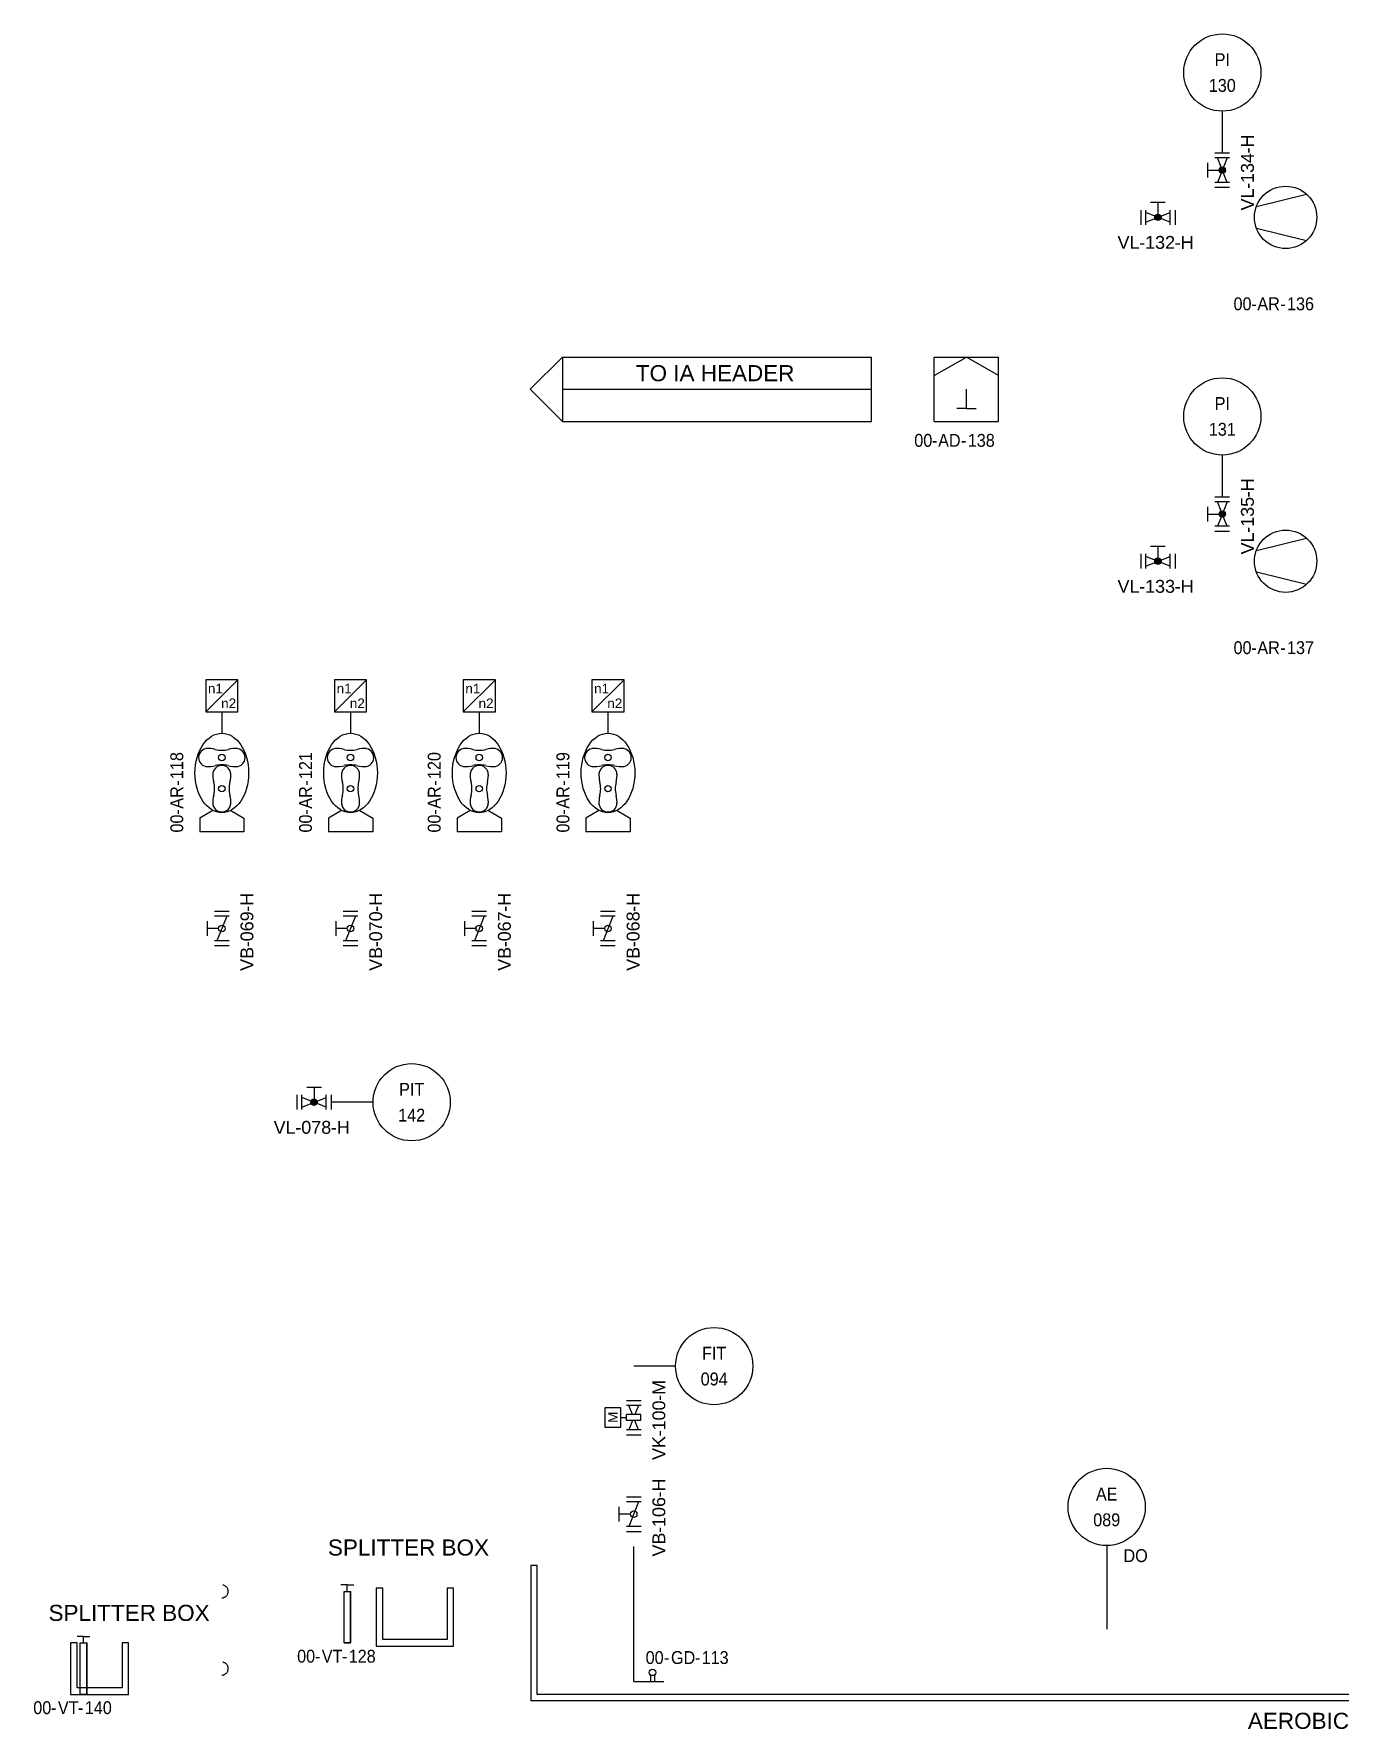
# Model space of a CAD drawing. Header units: millimetres. Extents: x 7 to 679, y 226 to 752.
# Drawn here: x 7.8 to 210.8, y 488.6 to 752 of the extents above; entities that cross this region are included whole.
import ezdxf
from ezdxf.enums import TextEntityAlignment as Align

# ---------------------------------------------------------------- set-up
doc = ezdxf.new("R2010")
doc.units = ezdxf.units.MM
doc.header["$LTSCALE"] = 0.25
doc.set_wipeout_variables(frame=1)
doc.linetypes.add('ACAD_ISO11W100', pattern=[33, 12, -3, 12, -3, 0, -3])
for name, color, linetype, lineweight, true_color in [('air', 80, 'ACAD_ISO11W100', 25, 0x3fff00), ('equipment', 5, 'Continuous', 25, 0x0000ff), ('instrumentation', 4, 'Continuous', 25, 0x00ffff), ('Text', 7, 'Continuous', 25, 0xffffff), ('unit', 1, 'Continuous', 25, 0xff0000), ('valve', 7, 'Continuous', 25, 0xffffff)]:
    doc.layers.add(name, color=color, linetype=linetype, lineweight=lineweight, true_color=true_color)
doc.layers.add('RefPIDInstrumentAirUnits$0$Text', color=7, linetype='Continuous')
doc.styles.add('Organica', font='arial.ttf')
doc.styles.add('RefPIDInstrumentAirUnits$0$Organica', font='arial.ttf')

# ---------------------------------------------------------------- blocks, each defined once
blk = doc.blocks.new('*U46')
at = {"char_height": 2, "width": 5.3402, "style": 'Organica'}
for s, insert, attachment_point in [('-', (-1.98, -3.9), 6), ('-H', (2.6, -3.9), 4)]:
    blk.add_mtext(s, dxfattribs=dict(at, insert=insert, attachment_point=attachment_point))
at = {"style": 'Organica'}
for tag, flags, p in [('EQUIP_TYPE', 1, (-8.63, 62.54)), ('NOTE', 1, (-8.63, 59.54)), ('NOTE_CHINESE', 1, (-8.63, 56.54)), ('AREA_CODE', 1, (-8.63, 53.54)), ('DI', 1, (-8.63, 50.54)), ('DO', 1, (-8.63, 47.54)), ('AI', 1, (-8.63, 44.54)), ('AO', 1, (-8.63, 41.54)), ('PB', 1, (-8.63, 38.54)), ('PO', 1, (-8.63, 35.54)), ('SP_ACTUATED', 1, (-8.63, 32.54)), ('SIZE', 1, (-8.63, 23.54)), ('MATERIAL', 1, (-8.63, 19.54)), ('PRESSURE', 1, (-8.63, 15.54)), ('PROCESSUNITAREA', 1, (-8.63, 11.72)), ('HOSTNAME', 1, (-8.63, 8.23)), ('TAG', 8, (0.33, -3.9))]:
    blk.add_attdef(tag, text='', height=2, dxfattribs=dict(at, flags=flags)).set_placement(p, align=Align.MIDDLE_CENTER)
blk.add_attdef('TAG_ID', text='', height=2, dxfattribs=at).set_placement((-2.86, -3.9), align=Align.MIDDLE_RIGHT)
blk.add_wipeout([(-2.67, 1.14), (2.67, 1.14), (2.67, -1.14), (-2.67, -1.14)])
for p, q in [((-2.67, 1.14), (-2.67, -1.14)), ((-1.9, -1.14), (-1.9, 1.14)), ((1.9, -0.76), (-1.9, 0.76)), ((1.14, 2.29), (-1.14, 2.29)), ((0, 0.5), (0, 2.29)), ((1.9, -1.14), (1.9, 1.14)), ((2.67, 1.14), (2.67, -1.14))]:
    blk.add_line(p, q)
blk.add_circle((0, 0), 0.5)
blk = doc.blocks.new('*U48')
at = {"char_height": 2, "width": 5.3402, "style": 'Organica'}
for s, insert, attachment_point in [('-', (-1.98, -3.9), 6), ('-H', (2.6, -3.9), 4)]:
    blk.add_mtext(s, dxfattribs=dict(at, insert=insert, attachment_point=attachment_point))
at = {"style": 'Organica'}
for tag, flags, p in [('EQUIP_TYPE', 1, (-8.63, 62.54)), ('NOTE', 1, (-8.63, 59.54)), ('NOTE_CHINESE', 1, (-8.63, 56.54)), ('AREA_CODE', 1, (-8.63, 53.54)), ('DI', 1, (-8.63, 50.54)), ('DO', 1, (-8.63, 47.54)), ('AI', 1, (-8.63, 44.54)), ('AO', 1, (-8.63, 41.54)), ('PB', 1, (-8.63, 38.54)), ('PO', 1, (-8.63, 35.54)), ('SP_ACTUATED', 1, (-8.63, 32.54)), ('SIZE', 1, (-8.63, 23.54)), ('MATERIAL', 1, (-8.63, 19.54)), ('PRESSURE', 1, (-8.63, 15.54)), ('PROCESSUNITAREA', 1, (-8.63, 11.72)), ('HOSTNAME', 1, (-8.63, 8.23)), ('TAG', 8, (0.33, -3.9))]:
    blk.add_attdef(tag, text='', height=2, dxfattribs=dict(at, flags=flags)).set_placement(p, align=Align.MIDDLE_CENTER)
blk.add_attdef('TAG_ID', text='', height=2, dxfattribs=at).set_placement((-2.86, -3.9), align=Align.MIDDLE_RIGHT)
blk.add_wipeout([(-2.67, 1.14), (2.67, 1.14), (2.67, -1.14), (-2.67, -1.14)])
blk.add_hatch(color=256).paths.add_polyline_path([(0.5, 0, 1), (-0.5, 0, 1)])
for p, q in [((-2.67, 1.14), (-2.67, -1.14)), ((-1.9, -1.14), (-1.9, 1.14)), ((-0.46, 0.19), (-1.9, 0.76)), ((1.14, 2.29), (-1.14, 2.29)), ((0, 2.29), (0, 0)), ((0.46, 0.19), (1.9, 0.76)), ((1.9, -1.14), (1.9, 1.14)), ((2.67, 1.14), (2.67, -1.14)), ((-1.9, -0.76), (-0.46, -0.19)), ((1.9, -0.76), (0.46, -0.19))]:
    blk.add_line(p, q)
blk.add_circle((0, 0), 0.5)
blk = doc.blocks.new('*U71')
blk.add_line((1.5, 4.5), (-1.5, 4.5))
at = {"style": 'Organica'}
blk.add_text('M', height=1.5, dxfattribs=at).set_placement((-0.82, 2.47))
at = {"char_height": 2, "width": 5.3402, "style": 'Organica'}
for s, insert, attachment_point in [('-', (-1.98, -3.9), 6), ('-M', (2.6, -3.9), 4)]:
    blk.add_mtext(s, dxfattribs=dict(at, insert=insert, attachment_point=attachment_point))
at = {"style": 'Organica'}
for tag, flags, p in [('EQUIP_TYPE', 1, (-8.63, 62.54)), ('NOTE', 1, (-8.63, 59.54)), ('NOTE_CHINESE', 1, (-8.63, 56.54)), ('AREA_CODE', 1, (-8.63, 53.54)), ('DI', 1, (-8.63, 50.54)), ('DO', 1, (-8.63, 47.54)), ('AI', 1, (-8.63, 44.54)), ('AO', 1, (-8.63, 41.54)), ('PB', 1, (-8.63, 38.54)), ('PO', 1, (-8.63, 35.54)), ('SP_ACTUATED', 1, (-8.63, 32.54)), ('SIZE', 1, (-8.63, 23.54)), ('MATERIAL', 1, (-8.63, 19.54)), ('PRESSURE', 1, (-8.63, 15.54)), ('PROCESSUNITAREA', 1, (-8.63, 11.72)), ('HOSTNAME', 1, (-8.63, 8.23)), ('TAG', 8, (0.33, -3.9))]:
    blk.add_attdef(tag, text='', height=2, dxfattribs=dict(at, flags=flags)).set_placement(p, align=Align.MIDDLE_CENTER)
blk.add_attdef('TAG_ID', text='', height=2, dxfattribs=at).set_placement((-2.86, -3.9), align=Align.MIDDLE_RIGHT)
blk.add_wipeout([(-2.67, 1.14), (2.67, 1.14), (2.67, -1.14), (-2.67, -1.14)])
for p, q in [((-1.5, 4.5), (-1.5, 2)), ((1.5, 2), (1.5, 4.5)), ((-2.67, 1.14), (-2.67, -1.14)), ((-1.9, -1.14), (-1.9, 1.14)), ((-0.46, 0.19), (-1.9, 0.76)), ((-1.5, 2), (0, 2)), ((-0.46, 1.11), (0.46, 1.11)), ((-0.46, -1.11), (-0.46, 1.11)), ((0, 2), (0, 1.11)), ((0, 2), (1.5, 2)), ((0.46, -1.11), (0.46, 1.11)), ((0.46, 0.19), (1.9, 0.76)), ((1.9, -1.14), (1.9, 1.14)), ((2.67, 1.14), (2.67, -1.14)), ((-1.9, -0.76), (-0.46, -0.19)), ((-0.46, -1.11), (0.46, -1.11)), ((1.9, -0.76), (0.46, -0.19))]:
    blk.add_line(p, q)
blk = doc.blocks.new('*U86')
at = {"flags": 128}
blk.add_lwpolyline([(0, 8), (0, 0), (9, 0), (9, 8), (8, 8), (8, 1), (1, 1), (1, 8)], close=True, dxfattribs=at)
at = {"style": 'Organica', "flags": 1}
for tag, p in [('WIDTH', (-11.4, 38.99)), ('HEIGHT', (-11.4, 36.04)), ('LENGTH', (-11.4, 33.02)), ('LIQUIDLEVEL', (-11.4, 29.93)), ('VOLUME', (-11.4, 26.97)), ('HOSTNAME', (-11.8, 23.68))]:
    blk.add_attdef(tag, text='', height=2, dxfattribs=at).set_placement(p, align=Align.MIDDLE_CENTER)
at = {"layer": 'Text', "style": 'Organica'}
for tag, p in [('NAME1', (9.08, 12.66)), ('NAME2', (9.08, 8.92))]:
    blk.add_attdef(tag, text='', height=2.5, dxfattribs=at).set_placement(p, align=Align.MIDDLE_CENTER)
blk = doc.blocks.new('*U89')
at = {"flags": 128}
blk.add_lwpolyline([(0, 9), (0, 0), (12, 0), (12, 9), (11, 9), (11, 1), (1, 1), (1, 9)], close=True, dxfattribs=at)
at = {"style": 'Organica', "flags": 1}
for tag, p in [('WIDTH', (-11.4, 38.99)), ('HEIGHT', (-11.4, 36.04)), ('LENGTH', (-11.4, 33.02)), ('LIQUIDLEVEL', (-11.4, 29.93)), ('VOLUME', (-11.4, 26.97)), ('HOSTNAME', (-11.8, 23.68))]:
    blk.add_attdef(tag, text='', height=2, dxfattribs=at).set_placement(p, align=Align.MIDDLE_CENTER)
at = {"layer": 'Text', "style": 'Organica'}
for tag, p in [('NAME1', (5, 15.32)), ('NAME2', (5, 11.57))]:
    blk.add_attdef(tag, text='', height=2.5, dxfattribs=at).set_placement(p, align=Align.MIDDLE_CENTER)
blk = doc.blocks.new('*U94')
at = {"color": 4}
blk.add_line((-6, 17), (-12.5, 17), dxfattribs=at)
blk.add_circle((0, 17), 6, dxfattribs=at)
at = {"style": 'Organica', "width": 0.9}
for tag, flags, p in [('EQUIP_TYPE', 9, (31.18, 65.35)), ('AREA_CODE', 9, (31.18, 62.35)), ('NOTE', 9, (31.18, 59.35)), ('NOTE_CHINESE', 9, (31.18, 56.35)), ('MODEL', 9, (31.18, 53.35)), ('MANUFACTURE', 9, (31.18, 50.35)), ('SPECIFICATION', 9, (31.18, 47.35)), ('DI', 9, (31.18, 44.35)), ('DO', 9, (31.18, 41.35)), ('AI', 9, (31.18, 38.35)), ('AO', 9, (31.18, 35.35)), ('PB', 9, (31.18, 32.35)), ('PO', 9, (31.18, 29.35)), ('PROCESSUNITAREA', 9, (31.18, 26.35)), ('TAG_ID', 8, (0, 19)), ('TAG', 8, (0, 15))]:
    blk.add_attdef(tag, text='', height=2, dxfattribs=dict(at, flags=flags)).set_placement(p, align=Align.MIDDLE_CENTER)
blk = doc.blocks.new('*U99')
at = {"color": 4}
blk.add_line((0, 11), (0, 4.5), dxfattribs=at)
blk.add_circle((0, 17), 6, dxfattribs=at)
at = {"style": 'Organica', "width": 0.9}
for tag, flags, p in [('SP_FLUID', 9, (31.18, 71.35)), ('SP_FLOW', 9, (31.18, 68.35)), ('EQUIP_TYPE', 9, (31.18, 65.35)), ('AREA_CODE', 9, (31.18, 62.35)), ('NOTE', 9, (31.18, 59.35)), ('NOTE_CHINESE', 9, (31.18, 56.35)), ('MODEL', 9, (31.18, 53.35)), ('MANUFACTURE', 9, (31.18, 50.35)), ('SPECIFICATION', 9, (31.18, 47.35)), ('DI', 9, (31.18, 44.35)), ('DO', 9, (31.18, 41.35)), ('AI', 9, (31.18, 38.35)), ('AO', 9, (31.18, 35.35)), ('PB', 9, (31.18, 32.35)), ('PO', 9, (31.18, 29.35)), ('PROCESSUNITAREA', 9, (31.18, 26.35)), ('TAG_ID', 8, (0, 19)), ('TAG', 8, (0, 15))]:
    blk.add_attdef(tag, text='', height=2, dxfattribs=dict(at, flags=flags)).set_placement(p, align=Align.MIDDLE_CENTER)
blk = doc.blocks.new('*U102')
at = {"color": 4}
blk.add_line((-6, 17), (-12.5, 17), dxfattribs=at)
blk.add_circle((0, 17), 6, dxfattribs=at)
at = {"style": 'Organica', "width": 0.9}
for tag, flags, p in [('SP_FLUID', 9, (31.18, 71.35)), ('SP_FLOW', 9, (31.18, 68.35)), ('EQUIP_TYPE', 9, (31.18, 65.35)), ('AREA_CODE', 9, (31.18, 62.35)), ('NOTE', 9, (31.18, 59.35)), ('NOTE_CHINESE', 9, (31.18, 56.35)), ('MODEL', 9, (31.18, 53.35)), ('MANUFACTURE', 9, (31.18, 50.35)), ('SPECIFICATION', 9, (31.18, 47.35)), ('DI', 9, (31.18, 44.35)), ('DO', 9, (31.18, 41.35)), ('AI', 9, (31.18, 38.35)), ('AO', 9, (31.18, 35.35)), ('PB', 9, (31.18, 32.35)), ('PO', 9, (31.18, 29.35)), ('PROCESSUNITAREA', 9, (31.18, 26.35)), ('TAG_ID', 8, (0, 19)), ('TAG', 8, (0, 15))]:
    blk.add_attdef(tag, text='', height=2, dxfattribs=dict(at, flags=flags)).set_placement(p, align=Align.MIDDLE_CENTER)
blk = doc.blocks.new('*U101')
at = {"color": 4}
blk.add_line((0, 11), (0, -2), dxfattribs=at)
blk.add_circle((0, 17), 6, dxfattribs=at)
at = {"insert": (4.49, 9.42), "char_height": 2, "width": 5.3402, "attachment_point": 5, "line_spacing_factor": 0.9, "style": 'Organica'}
blk.add_mtext('{\\W0.9;DO}', dxfattribs=at)
at = {"style": 'Organica', "width": 0.9}
for tag, flags, p in [('EQUIP_TYPE', 9, (31.18, 65.35)), ('AREA_CODE', 9, (31.18, 62.35)), ('NOTE', 9, (31.18, 59.35)), ('NOTE_CHINESE', 9, (31.18, 56.35)), ('MODEL', 9, (31.18, 53.35)), ('MANUFACTURE', 9, (31.18, 50.35)), ('SPECIFICATION', 9, (31.18, 47.35)), ('DI', 9, (31.18, 44.35)), ('DO', 9, (31.18, 41.35)), ('AI', 9, (31.18, 38.35)), ('AO', 9, (31.18, 35.35)), ('PB', 9, (31.18, 32.35)), ('PO', 9, (31.18, 29.35)), ('PROCESSUNITAREA', 9, (31.18, 26.35)), ('TAG_ID', 8, (0, 19)), ('TAG', 8, (0, 15))]:
    blk.add_attdef(tag, text='', height=2, dxfattribs=dict(at, flags=flags)).set_placement(p, align=Align.MIDDLE_CENTER)
blk = doc.blocks.new('*U113')
at = {"char_height": 2, "width": 5.3402, "attachment_point": 6, "line_spacing_factor": 0.9, "style": 'Organica'}
for insert in [(-3.7, -2.07), (0.5, -2.07)]:
    blk.add_mtext('{\\W0.9;-}', dxfattribs=dict(at, insert=insert))
at = {"style": 'Organica', "flags": 1}
for tag, p in [('EQUIP_TYPE', (37.6, 83.28)), ('NOTE', (37.6, 80.28)), ('NOTE_CHINESE', (37.6, 77.28)), ('MATERIAL_FRAME', (37.6, 74.17)), ('MATERIAL_STEM', (37.6, 71.17)), ('MATERIAL_BODY', (37.6, 68.17)), ('MATERIAL_SEALING', (37.6, 65.17)), ('MODEL', (37.6, 55.86)), ('MANUFACTURE', (37.6, 52.75)), ('UNIT_WATER_LEVEL', (37.76, 49.29)), ('UNIT_CHANNELH', (37.76, 46.29)), ('UNIT_CHANNELW', (37.76, 43.5)), ('SP_WATER_LEVEL', (37.76, 40.5)), ('SP_CHANNELW', (37.76, 37.5)), ('SP_CHANNELH', (37.76, 34.29)), ('STB_DTY', (37.76, 31.29)), ('PROCESSUNITAREA', (37.76, 27.66))]:
    blk.add_attdef(tag, text='', height=2, dxfattribs=at).set_placement(p, align=Align.MIDDLE_CENTER)
at = {"style": 'Organica', "width": 0.9}
for tag, p in [('AREA_CODE', (-4.5, -2.07)), ('TAG_ID', (-0.26, -2.07))]:
    blk.add_attdef(tag, text='', height=2, dxfattribs=at).set_placement(p, align=Align.MIDDLE_RIGHT)
blk.add_wipeout([(0, 8), (1, 8), (1, 0), (0, 0)])
for p, q in [((0.5, 9), (-0.5, 9)), ((0, 0), (0, 8)), ((0, 8), (1, 8)), ((0.5, 9), (1.5, 9)), ((0.5, 8), (0.5, 9)), ((1, 0), (1, 8)), ((0, 0), (1, 0))]:
    blk.add_line(p, q)
blk.add_lwpolyline([(0, 8), (1, 8), (1, 0), (0, 0)], close=True)
at = {"style": 'Organica', "width": 0.9, "flags": 8}
blk.add_attdef('TAG', text='', height=2, dxfattribs=at).set_placement((2.81, -2.07), align=Align.MIDDLE_CENTER)
blk = doc.blocks.new('*U122')
blk.add_hatch(color=256).paths.add_polyline_path([(4.21, 2), (3.61, 2, 0.327852)])
for p, q in [((1, 1), (1, 22)), ((1, 1), (5.67, 1)), ((3.61, 2), (3.61, 1)), ((3.61, 2), (4.21, 2)), ((4.21, 2), (4.21, 1))]:
    blk.add_line(p, q)
blk.add_circle((3.91, 2.41), 0.507)
at = {"char_height": 2, "width": 5.3402, "attachment_point": 6, "line_spacing_factor": 0.9, "style": 'Organica'}
for insert in [(6.55, 4.72), (11.35, 4.72)]:
    blk.add_mtext('{\\W0.9;-}', dxfattribs=dict(at, insert=insert))
at = {"style": 'Organica', "flags": 1}
for tag, p in [('EQUIP_TYPE', (30.85, 68.43)), ('NOTE', (30.85, 65.43)), ('NOTE_CHINESE', (30.85, 62.43)), ('MATERIAL_MEMBRANE', (30.85, 59.33)), ('MATERIAL_PIPE', (30.85, 56.33)), ('MATERIAL_FRAME', (30.85, 53.33)), ('STB_DTY', (30.85, 50.13)), ('MODEL', (30.85, 47.01)), ('MANUFACTURE', (30.85, 43.91)), ('NUMBEROFG', (30.85, 40.63)), ('NUMBEROFDIFF', (30.85, 37.52)), ('INSTALLATION', (31.25, 34.42)), ('UNIT_FLOWMIN', (31.25, 31.42)), ('UNIT_FLOWMAX', (31.25, 28.42)), ('SP_FLOWMAX', (31.25, 25.42)), ('SP_FLOWMIN', (31.25, 22.42)), ('PROCESSUNITAREA', (31.25, 19.05))]:
    blk.add_attdef(tag, text='', height=2, dxfattribs=at).set_placement(p, align=Align.MIDDLE_CENTER)
at = {"style": 'Organica', "width": 0.9}
for tag, p in [('AREA_CODE', (5.65, 4.72)), ('TAG_ID', (10.56, 4.72))]:
    blk.add_attdef(tag, text='', height=2, dxfattribs=at).set_placement(p, align=Align.MIDDLE_RIGHT)
at = {"style": 'Organica', "width": 0.9, "flags": 8}
blk.add_attdef('TAG', text='', height=2, dxfattribs=at).set_placement((13.65, 4.72), align=Align.MIDDLE_CENTER)
blk = doc.blocks.new('*U128')
for p, q in [((2.5, 23.64), (-2.5, 23.64)), ((-2.5, 23.64), (-2.5, 18.64)), ((-2.5, 18.64), (2.5, 23.64)), ((2.5, 18.64), (2.5, 23.64)), ((-2.5, 18.64), (2.5, 18.64)), ((0, 18.64), (0, 15.33)), ((0, 9.49), (0, 9.49)), ((-1.42, 3.35), (-3.44, 2.15)), ((1.42, 3.35), (3.44, 2.15)), ((-3.44, 2.15), (-3.44, 0)), ((3.44, 0), (-3.44, 0)), ((3.44, 2.15), (3.44, 0))]:
    blk.add_line(p, q)
for points in [[(-2.22, 12.96, 1), (-2.22, 10.15)], [(-1.4, 4.5, 1), (1.4, 4.5)]]:
    blk.add_lwpolyline(points, format="xyb")
for centre in [(0, 11.56), (0, 6.72)]:
    blk.add_circle(centre, 0.5)
for centre, radius, start, end in [((-2.12, 8.6), 4.36, 75.2809, 94.4863), ((0, 16.69), 4, 255.2809, 284.7191), ((2.12, 8.6), 4.36, 85.5137, 104.7191), ((2.22, 11.56), 1.4, 270, 90), ((-2.12, 14.51), 4.36, 265.5137, 284.7191), ((2.95, 8.84), 4.36, 175.5137, 194.7191), ((0, 8.94), 1.4, 0, 180), ((0, 6.43), 4, 75.2809, 104.7191), ((2.12, 14.51), 4.36, 255.2809, 274.4863), ((-2.95, 8.84), 4.36, 345.2809, 4.4863), ((2.95, 4.6), 4.36, 165.2809, 184.4863), ((-5.13, 6.72), 4, 345.2809, 14.7191), ((5.13, 6.72), 4, 165.2809, 194.7191), ((-2.95, 4.6), 4.36, 355.5137, 14.7191)]:
    blk.add_arc(centre, radius, start, end)
blk.add_ellipse((0, 9.16), major_axis=(0, -6.18), ratio=0.674562)
at = {"style": 'Organica'}
for s, p in [('n1', (-2.16, 21.53)), ('n2', (-0.11, 19.23))]:
    blk.add_text(s, height=1.5, dxfattribs=at).set_placement(p)
at = {"char_height": 2, "width": 5.3402, "attachment_point": 6, "rotation": 90, "line_spacing_factor": 0.9, "style": 'Organica'}
for insert in [(-7, 8), (-7, 3.5)]:
    blk.add_mtext('{\\W0.9;-}', dxfattribs=dict(at, insert=insert))
at = {"style": 'Organica', "flags": 1}
for tag, p in [('BLOWER_TYPE', (20.86, 108.5)), ('NOTE', (20.86, 105.5)), ('NOTE_CHINESE', (20.86, 102.5)), ('MATERIAL_GEAR', (20.86, 99.39)), ('MATERIAL_HOUSING', (20.86, 96.39)), ('MATERIAL_SHAFT', (20.86, 93.39)), ('MATERIAL_ROTOR', (20.86, 90.39)), ('INSTALLED_POWER', (20.86, 87.39)), ('CONSUMED_POWER', (20.86, 84.19)), ('MODEL', (20.86, 81.08)), ('MANUFACTURE', (20.86, 77.97)), ('UNIT_CAPACITY', (20.78, 74.8)), ('SP_CAPACITY', (20.78, 71.8)), ('FC-MAN', (0.14, 69.9)), ('UNIT_PRESSURE', (20.78, 68.7)), ('FC-MOD', (0.14, 66.8)), ('SP_PRESSURE', (20.78, 65.7)), ('STB_DTY', (21.54, 62.34)), ('RUNNINGHOURS', (21.54, 59.34)), ('DI', (21.54, 56.34)), ('DO', (21.54, 53.34)), ('AI', (21.54, 50.34)), ('AO', (21.54, 47.34)), ('PB', (21.54, 44.34)), ('PO', (21.54, 41.34)), ('PROCESSUNITAREA', (21.54, 38.77))]:
    blk.add_attdef(tag, text='', height=2, dxfattribs=at).set_placement(p, align=Align.MIDDLE_CENTER)
at = {"style": 'Organica', "width": 0.9, "flags": 8}
blk.add_attdef('TAG', text='', height=2, rotation=90, dxfattribs=at).set_placement((-7, 10.31), align=Align.MIDDLE_CENTER)
at = {"style": 'Organica', "width": 0.9}
for tag, p in [('TAG_ID', (-7, 7.1)), ('AREA_CODE', (-7, 2.7))]:
    blk.add_attdef(tag, text='', height=2, rotation=90, dxfattribs=at).set_placement(p, align=Align.MIDDLE_RIGHT)
blk = doc.blocks.new('*U132')
for p, q in [((-4.54, 12.16), (3.25, 14.08)), ((-4.54, 8.82), (3.25, 6.91))]:
    blk.add_line(p, q)
blk.add_circle((0, 10.49), 4.84)
at = {"char_height": 2, "width": 5.3402, "attachment_point": 6, "line_spacing_factor": 0.9, "style": 'Organica'}
for insert in [(-4.5, -2.94), (0, -2.94)]:
    blk.add_mtext('{\\W0.9;-}', dxfattribs=dict(at, insert=insert))
at = {"style": 'Organica', "flags": 1}
for tag, p in [('BLOWER_TYPE', (20.86, 108.5)), ('NOTE', (20.86, 105.5)), ('NOTE_CHINESE', (20.86, 102.5)), ('MATERIAL_GEAR', (20.86, 99.39)), ('MATERIAL_HOUSING', (20.86, 96.39)), ('MATERIAL_SHAFT', (20.86, 93.39)), ('MATERIAL_ROTOR', (20.86, 90.39)), ('INSTALLED_POWER', (20.86, 87.39)), ('CONSUMED_POWER', (20.86, 84.19)), ('MODEL', (20.86, 81.08)), ('MANUFACTURE', (20.86, 77.97)), ('UNIT_CAPACITY', (20.78, 74.8)), ('SP_CAPACITY', (20.78, 71.8)), ('UNIT_PRESSURE', (20.78, 68.7)), ('SP_PRESSURE', (20.78, 65.7)), ('STB_DTY', (21.54, 62.34)), ('RUNNINGHOURS', (21.54, 59.34)), ('DI', (21.54, 56.34)), ('DO', (21.54, 53.34)), ('PO', (21.54, 41.34)), ('PROCESSUNITAREA', (21.54, 38.77))]:
    blk.add_attdef(tag, text='', height=2, dxfattribs=at).set_placement(p, align=Align.MIDDLE_CENTER)
at = {"style": 'Organica', "width": 0.9}
for tag, p in [('AREA_CODE', (-5.3, -2.94)), ('TAG_ID', (-0.9, -2.94))]:
    blk.add_attdef(tag, text='', height=2, dxfattribs=at).set_placement(p, align=Align.MIDDLE_RIGHT)
at = {"style": 'Organica', "width": 0.9, "flags": 8}
blk.add_attdef('TAG', text='', height=2, dxfattribs=at).set_placement((2.31, -2.94), align=Align.MIDDLE_CENTER)
blk = doc.blocks.new('*U134')
for p, q in [((-5, 0), (-5, 10)), ((-5, 10), (5, 10)), ((-5, 7.13), (0, 10)), ((5, 7.13), (0, 10)), ((5, 0), (5, 10)), ((0, 2), (0, 5)), ((-5, 0), (5, 0)), ((0, 2), (-1.5, 2)), ((0, 2), (1.5, 2))]:
    blk.add_line(p, q)
at = {"char_height": 2, "width": 5.3402, "attachment_point": 6, "line_spacing_factor": 0.9, "style": 'Organica'}
for insert in [(-4.5, -2.94), (0, -2.94)]:
    blk.add_mtext('{\\W0.9;-}', dxfattribs=dict(at, insert=insert))
at = {"style": 'Organica', "flags": 1}
for tag, p in [('BLOWER_TYPE', (20.86, 108.5)), ('NOTE', (20.86, 105.5)), ('NOTE_CHINESE', (20.86, 102.5)), ('MATERIAL_GEAR', (20.86, 99.39)), ('MATERIAL_HOUSING', (20.86, 96.39)), ('MATERIAL_SHAFT', (20.86, 93.39)), ('MATERIAL_ROTOR', (20.86, 90.39)), ('INSTALLED_POWER', (20.86, 87.39)), ('CONSUMED_POWER', (20.86, 84.19)), ('MODEL', (20.86, 81.08)), ('MANUFACTURE', (20.86, 77.97)), ('UNIT_CAPACITY', (20.78, 74.8)), ('SP_CAPACITY', (20.78, 71.8)), ('UNIT_PRESSURE', (20.78, 68.7)), ('SP_PRESSURE', (20.78, 65.7)), ('STB_DTY', (21.54, 62.34)), ('RUNNINGHOURS', (21.54, 59.34)), ('DI', (21.54, 56.34)), ('DO', (21.54, 53.34)), ('PO', (21.54, 41.34)), ('PROCESSUNITAREA', (21.54, 38.77))]:
    blk.add_attdef(tag, text='', height=2, dxfattribs=at).set_placement(p, align=Align.MIDDLE_CENTER)
at = {"style": 'Organica', "width": 0.9}
for tag, p in [('AREA_CODE', (-5.3, -2.94)), ('TAG_ID', (-0.9, -2.94))]:
    blk.add_attdef(tag, text='', height=2, dxfattribs=at).set_placement(p, align=Align.MIDDLE_RIGHT)
at = {"style": 'Organica', "width": 0.9, "flags": 8}
blk.add_attdef('TAG', text='', height=2, dxfattribs=at).set_placement((2.31, -2.94), align=Align.MIDDLE_CENTER)
blk = doc.blocks.new('break')
blk.add_wipeout([(-0.12, 0.11), (-0.12, 0.89), (0, 1), (0.12, 0.89), (0.12, 0.11), (0, 0)])
blk.add_wipeout([(-0.12, -0.11), (-0.12, -0.89), (0, -1), (0.12, -0.89), (0.12, -0.11), (0, 0)])
blk.add_arc((0, 0), 1, 270, 90)
blk = doc.blocks.new('instrumentairheaderarrow')
at = {"lineweight": 25, "ltscale": 0.25}
for p, q in [((5, 5), (0, 0)), ((5, 5), (53, 5)), ((5, 5), (5, -5)), ((53, -5), (53, 5)), ((5, -5), (0, 0)), ((5, 0), (53, 0)), ((5, -5), (53, -5))]:
    blk.add_line(p, q, dxfattribs=at)
at = {"layer": 'RefPIDInstrumentAirUnits$0$Text', "style": 'RefPIDInstrumentAirUnits$0$Organica'}
blk.add_attdef('NAME1_001', (18.06, 1.27), '', height=2.5, dxfattribs=at)
blk = doc.blocks.new('*U135')
for p, q in [((1, 21), (0, 21)), ((0, 21), (0, 1)), ((1, 1), (1, 21)), ((245, 1), (245, 21)), ((245, 21), (246, 21)), ((246, 21), (246, 1)), ((0, 1), (0, 0)), ((246, 0), (0, 0)), ((245, 1), (1, 1)), ((246, 1), (246, 0))]:
    blk.add_line(p, q)
at = {"style": 'Organica', "flags": 1}
for tag, p in [('AREA_CODE', (16.02, 62.63)), ('EQUIP_TYPE', (16.02, 59.63)), ('WIDTH', (16.02, 56.63)), ('HEIGHT', (16.02, 53.69)), ('LENGTH', (16.02, 50.66)), ('LIQUIDLEVEL', (16.02, 47.66)), ('VOLUME', (16.02, 44.7)), ('HOSTNAME', (15.63, 40.38))]:
    blk.add_attdef(tag, text='', height=2, dxfattribs=at).set_placement(p, align=Align.MIDDLE_CENTER)
at = {"layer": 'Text', "style": 'Organica'}
for tag, p in [('NAME1', (128.31, -3.11)), ('NAME2', (128.31, -6.86))]:
    blk.add_attdef(tag, text='', height=2.5, dxfattribs=at).set_placement(p, align=Align.MIDDLE_CENTER)

msp = doc.modelspace()

# ---------------------------------------------------------------- block references
ref = msp.add_blockref('instrumentairheaderarrow', (84.93, 696.78))
ref.add_attrib('NAME1_001', 'TO IA HEADER', (101.33, 698.03), dxfattribs={"layer": 'RefPIDInstrumentAirUnits$0$Text', "height": 2.5, "style": 'RefPIDInstrumentAirUnits$0$Organica'})
ref = msp.add_blockref('instrumentairheaderarrow', (84.93, 696.78))
ref.add_attrib('NAME1_001', 'TO IA HEADER', (101.33, 698.03), dxfattribs={"layer": 'RefPIDInstrumentAirUnits$0$Text', "height": 2.5, "style": 'RefPIDInstrumentAirUnits$0$Organica'})
at = {"layer": 'air'}
for p in [(37, 510), (37, 498)]:
    msp.add_blockref('break', p, dxfattribs=at)
at = {"layer": 'equipment'}
ref = msp.add_blockref('*U132', (202.29, 713), dxfattribs=at)
ref.add_attrib('TAG', '136', dxfattribs={"layer": '0', "height": 2, "style": 'Organica', "width": 0.9}).set_placement((204.6, 710.06), align=Align.MIDDLE_CENTER)
ref.add_attrib('AREA_CODE', '00', dxfattribs={"layer": '0', "height": 2, "style": 'Organica', "width": 0.9}).set_placement((196.99, 710.06), align=Align.MIDDLE_RIGHT)
ref.add_attrib('TAG_ID', 'AR', dxfattribs={"layer": '0', "height": 2, "style": 'Organica', "width": 0.9}).set_placement((201.39, 710.06), align=Align.MIDDLE_RIGHT)
ref = msp.add_blockref('*U134', (152.69, 691.78), dxfattribs=at)
ref.add_attrib('TAG', '138', dxfattribs={"layer": '0', "height": 2, "style": 'Organica', "width": 0.9}).set_placement((155, 688.84), align=Align.MIDDLE_CENTER)
ref.add_attrib('AREA_CODE', '00', dxfattribs={"layer": '0', "height": 2, "style": 'Organica', "width": 0.9}).set_placement((147.39, 688.84), align=Align.MIDDLE_RIGHT)
ref.add_attrib('TAG_ID', 'AD', dxfattribs={"layer": '0', "height": 2, "style": 'Organica', "width": 0.9}).set_placement((151.79, 688.84), align=Align.MIDDLE_RIGHT)
ref = msp.add_blockref('*U132', (202.29, 659.57), dxfattribs=at)
ref.add_attrib('TAG', '137', dxfattribs={"layer": '0', "height": 2, "style": 'Organica', "width": 0.9}).set_placement((204.6, 656.63), align=Align.MIDDLE_CENTER)
ref.add_attrib('AREA_CODE', '00', dxfattribs={"layer": '0', "height": 2, "style": 'Organica', "width": 0.9}).set_placement((196.99, 656.63), align=Align.MIDDLE_RIGHT)
ref.add_attrib('TAG_ID', 'AR', dxfattribs={"layer": '0', "height": 2, "style": 'Organica', "width": 0.9}).set_placement((201.39, 656.63), align=Align.MIDDLE_RIGHT)
ref = msp.add_blockref('*U128', (37, 628), dxfattribs=at)
ref.add_attrib('TAG', '118', dxfattribs={"layer": '0', "height": 2, "rotation": 90, "style": 'Organica', "width": 0.9}).set_placement((30, 638.31), align=Align.MIDDLE_CENTER)
ref.add_attrib('AREA_CODE', '00', dxfattribs={"layer": '0', "height": 2, "rotation": 90, "style": 'Organica', "width": 0.9}).set_placement((30, 630.7), align=Align.MIDDLE_RIGHT)
ref.add_attrib('TAG_ID', 'AR', dxfattribs={"layer": '0', "height": 2, "rotation": 90, "style": 'Organica', "width": 0.9}).set_placement((30, 635.1), align=Align.MIDDLE_RIGHT)
ref = msp.add_blockref('*U128', (57, 628), dxfattribs=at)
ref.add_attrib('TAG', '121', dxfattribs={"layer": '0', "height": 2, "rotation": 90, "style": 'Organica', "width": 0.9}).set_placement((50, 638.31), align=Align.MIDDLE_CENTER)
ref.add_attrib('AREA_CODE', '00', dxfattribs={"layer": '0', "height": 2, "rotation": 90, "style": 'Organica', "width": 0.9}).set_placement((50, 630.7), align=Align.MIDDLE_RIGHT)
ref.add_attrib('TAG_ID', 'AR', dxfattribs={"layer": '0', "height": 2, "rotation": 90, "style": 'Organica', "width": 0.9}).set_placement((50, 635.1), align=Align.MIDDLE_RIGHT)
ref = msp.add_blockref('*U128', (77, 628), dxfattribs=at)
ref.add_attrib('TAG', '120', dxfattribs={"layer": '0', "height": 2, "rotation": 90, "style": 'Organica', "width": 0.9}).set_placement((70, 638.31), align=Align.MIDDLE_CENTER)
ref.add_attrib('AREA_CODE', '00', dxfattribs={"layer": '0', "height": 2, "rotation": 90, "style": 'Organica', "width": 0.9}).set_placement((70, 630.7), align=Align.MIDDLE_RIGHT)
ref.add_attrib('TAG_ID', 'AR', dxfattribs={"layer": '0', "height": 2, "rotation": 90, "style": 'Organica', "width": 0.9}).set_placement((70, 635.1), align=Align.MIDDLE_RIGHT)
ref = msp.add_blockref('*U128', (97, 628), dxfattribs=at)
ref.add_attrib('TAG', '119', dxfattribs={"layer": '0', "height": 2, "rotation": 90, "style": 'Organica', "width": 0.9}).set_placement((90, 638.31), align=Align.MIDDLE_CENTER)
ref.add_attrib('AREA_CODE', '00', dxfattribs={"layer": '0', "height": 2, "rotation": 90, "style": 'Organica', "width": 0.9}).set_placement((90, 630.7), align=Align.MIDDLE_RIGHT)
ref.add_attrib('TAG_ID', 'AR', dxfattribs={"layer": '0', "height": 2, "rotation": 90, "style": 'Organica', "width": 0.9}).set_placement((90, 635.1), align=Align.MIDDLE_RIGHT)
ref = msp.add_blockref('*U122', (100, 495), dxfattribs=at)
ref.add_attrib('TAG', '113', dxfattribs={"layer": '0', "height": 2, "style": 'Organica', "width": 0.9}).set_placement((113.65, 499.72), align=Align.MIDDLE_CENTER)
ref.add_attrib('AREA_CODE', '00', dxfattribs={"layer": '0', "height": 2, "style": 'Organica', "width": 0.9}).set_placement((105.65, 499.72), align=Align.MIDDLE_RIGHT)
ref.add_attrib('TAG_ID', 'GD', dxfattribs={"layer": '0', "height": 2, "style": 'Organica', "width": 0.9}).set_placement((110.56, 499.72), align=Align.MIDDLE_RIGHT)
ref = msp.add_blockref('*U113', (56, 502), dxfattribs=at)
ref.add_attrib('TAG', '128', dxfattribs={"layer": '0', "height": 2, "style": 'Organica', "width": 0.9}).set_placement((58.81, 499.93), align=Align.MIDDLE_CENTER)
ref.add_attrib('AREA_CODE', '00', dxfattribs={"layer": '0', "height": 2, "style": 'Organica', "width": 0.9}).set_placement((51.5, 499.93), align=Align.MIDDLE_RIGHT)
ref.add_attrib('TAG_ID', 'VT', dxfattribs={"layer": '0', "height": 2, "style": 'Organica', "width": 0.9}).set_placement((55.74, 499.93), align=Align.MIDDLE_RIGHT)
ref = msp.add_blockref('*U113', (15, 494), dxfattribs=at)
ref.add_attrib('TAG', '140', dxfattribs={"layer": '0', "height": 2, "style": 'Organica', "width": 0.9}).set_placement((17.81, 491.93), align=Align.MIDDLE_CENTER)
ref.add_attrib('AREA_CODE', '00', dxfattribs={"layer": '0', "height": 2, "style": 'Organica', "width": 0.9}).set_placement((10.5, 491.93), align=Align.MIDDLE_RIGHT)
ref.add_attrib('TAG_ID', 'VT', dxfattribs={"layer": '0', "height": 2, "style": 'Organica', "width": 0.9}).set_placement((14.74, 491.93), align=Align.MIDDLE_RIGHT)
at = {"layer": 'instrumentation'}
ref = msp.add_blockref('*U99', (192.45, 728.99), dxfattribs=at)
ref.add_attrib('TAG', '130', dxfattribs={"layer": '0', "height": 2, "style": 'Organica', "width": 0.9}).set_placement((192.45, 743.99), align=Align.MIDDLE_CENTER)
ref.add_attrib('TAG_ID', 'PI', dxfattribs={"layer": '0', "height": 2, "style": 'Organica', "width": 0.9}).set_placement((192.45, 747.99), align=Align.MIDDLE_CENTER)
ref = msp.add_blockref('*U99', (192.45, 675.56), dxfattribs=at)
ref.add_attrib('TAG', '131', dxfattribs={"layer": '0', "height": 2, "style": 'Organica', "width": 0.9}).set_placement((192.45, 690.56), align=Align.MIDDLE_CENTER)
ref.add_attrib('TAG_ID', 'PI', dxfattribs={"layer": '0', "height": 2, "style": 'Organica', "width": 0.9}).set_placement((192.45, 694.56), align=Align.MIDDLE_CENTER)
ref = msp.add_blockref('*U94', (66.5, 569), dxfattribs=at)
ref.add_attrib('TAG', '142', dxfattribs={"layer": '0', "height": 2, "style": 'Organica', "width": 0.9}).set_placement((66.5, 584), align=Align.MIDDLE_CENTER)
ref.add_attrib('TAG_ID', 'PIT', dxfattribs={"layer": '0', "height": 2, "style": 'Organica', "width": 0.9}).set_placement((66.5, 588), align=Align.MIDDLE_CENTER)
ref = msp.add_blockref('*U102', (113.5, 528), dxfattribs=at)
ref.add_attrib('TAG', '094', dxfattribs={"layer": '0', "height": 2, "style": 'Organica', "width": 0.9}).set_placement((113.5, 543), align=Align.MIDDLE_CENTER)
ref.add_attrib('TAG_ID', 'FIT', dxfattribs={"layer": '0', "height": 2, "style": 'Organica', "width": 0.9}).set_placement((113.5, 547), align=Align.MIDDLE_CENTER)
ref = msp.add_blockref('*U101', (174.49, 506.12), dxfattribs=at)
ref.add_attrib('TAG', '089', dxfattribs={"layer": '0', "height": 2, "style": 'Organica', "width": 0.9}).set_placement((174.49, 521.12), align=Align.MIDDLE_CENTER)
ref.add_attrib('TAG_ID', 'AE', dxfattribs={"layer": '0', "height": 2, "style": 'Organica', "width": 0.9}).set_placement((174.49, 525.12), align=Align.MIDDLE_CENTER)
at = {"layer": 'unit'}
ref = msp.add_blockref('*U135', (85, 493), dxfattribs=at)
ref.add_attrib('NAME1', 'AEROBIC REACTOR', dxfattribs={"layer": 'Text', "height": 2.5, "style": 'Organica'}).set_placement((213.31, 489.89), align=Align.MIDDLE_CENTER)
at = {"layer": 'valve'}
ref = msp.add_blockref('*U48', (182.45, 723.49), dxfattribs=at)
ref.add_attrib('TAG', '132', dxfattribs={"layer": '0', "height": 2, "style": 'Organica'}).set_placement((182.78, 719.6), align=Align.MIDDLE_CENTER)
ref.add_attrib('TAG_ID', 'VL', dxfattribs={"layer": '0', "height": 2, "style": 'Organica'}).set_placement((179.59, 719.6), align=Align.MIDDLE_RIGHT)
ref = msp.add_blockref('*U48', (182.45, 670.06), dxfattribs=at)
ref.add_attrib('TAG', '133', dxfattribs={"layer": '0', "height": 2, "style": 'Organica'}).set_placement((182.78, 666.16), align=Align.MIDDLE_CENTER)
ref.add_attrib('TAG_ID', 'VL', dxfattribs={"layer": '0', "height": 2, "style": 'Organica'}).set_placement((179.59, 666.16), align=Align.MIDDLE_RIGHT)
ref = msp.add_blockref('*U46', (37, 613), dxfattribs=dict(at, rotation=90))
ref.add_attrib('TAG', '069', dxfattribs={"layer": '0', "height": 2, "rotation": 90, "style": 'Organica'}).set_placement((40.9, 613.33), align=Align.MIDDLE_CENTER)
ref.add_attrib('TAG_ID', 'VB', dxfattribs={"layer": '0', "height": 2, "rotation": 90, "style": 'Organica'}).set_placement((40.9, 610.14), align=Align.MIDDLE_RIGHT)
ref = msp.add_blockref('*U46', (57, 613), dxfattribs=dict(at, rotation=90))
ref.add_attrib('TAG', '070', dxfattribs={"layer": '0', "height": 2, "rotation": 90, "style": 'Organica'}).set_placement((60.9, 613.33), align=Align.MIDDLE_CENTER)
ref.add_attrib('TAG_ID', 'VB', dxfattribs={"layer": '0', "height": 2, "rotation": 90, "style": 'Organica'}).set_placement((60.9, 610.14), align=Align.MIDDLE_RIGHT)
ref = msp.add_blockref('*U46', (77, 613), dxfattribs=dict(at, rotation=90))
ref.add_attrib('TAG', '067', dxfattribs={"layer": '0', "height": 2, "rotation": 90, "style": 'Organica'}).set_placement((80.9, 613.33), align=Align.MIDDLE_CENTER)
ref.add_attrib('TAG_ID', 'VB', dxfattribs={"layer": '0', "height": 2, "rotation": 90, "style": 'Organica'}).set_placement((80.9, 610.14), align=Align.MIDDLE_RIGHT)
ref = msp.add_blockref('*U46', (97, 613), dxfattribs=dict(at, rotation=90))
ref.add_attrib('TAG', '068', dxfattribs={"layer": '0', "height": 2, "rotation": 90, "style": 'Organica'}).set_placement((100.9, 613.33), align=Align.MIDDLE_CENTER)
ref.add_attrib('TAG_ID', 'VB', dxfattribs={"layer": '0', "height": 2, "rotation": 90, "style": 'Organica'}).set_placement((100.9, 610.14), align=Align.MIDDLE_RIGHT)

# ---------------------------------------------------------------- next in the draw order: block references
at = {"layer": 'unit'}
ref = msp.add_blockref('*U89', (61, 501.5), dxfattribs=at)
ref.add_attrib('NAME1', 'SPLITTER BOX', dxfattribs={"layer": 'Text', "height": 2.5, "style": 'Organica'}).set_placement((66, 516.82), align=Align.MIDDLE_CENTER)
ref = msp.add_blockref('*U86', (13.51, 494), dxfattribs=at)
ref.add_attrib('NAME1', 'SPLITTER BOX', dxfattribs={"layer": 'Text', "height": 2.5, "style": 'Organica'}).set_placement((22.59, 506.66), align=Align.MIDDLE_CENTER)
at = {"layer": 'valve'}
ref = msp.add_blockref('*U48', (192.45, 730.83), dxfattribs=dict(at, rotation=90))
ref.add_attrib('TAG', '134', dxfattribs={"layer": '0', "height": 2, "rotation": 90, "style": 'Organica'}).set_placement((196.35, 731.16), align=Align.MIDDLE_CENTER)
ref.add_attrib('TAG_ID', 'VL', dxfattribs={"layer": '0', "height": 2, "rotation": 90, "style": 'Organica'}).set_placement((196.35, 727.97), align=Align.MIDDLE_RIGHT)
ref = msp.add_blockref('*U48', (192.45, 677.39), dxfattribs=dict(at, rotation=90))
ref.add_attrib('TAG', '135', dxfattribs={"layer": '0', "height": 2, "rotation": 90, "style": 'Organica'}).set_placement((196.35, 677.73), align=Align.MIDDLE_CENTER)
ref.add_attrib('TAG_ID', 'VL', dxfattribs={"layer": '0', "height": 2, "rotation": 90, "style": 'Organica'}).set_placement((196.35, 674.53), align=Align.MIDDLE_RIGHT)
ref = msp.add_blockref('*U48', (51.33, 586), dxfattribs=at)
ref.add_attrib('TAG', '078', dxfattribs={"layer": '0', "height": 2, "style": 'Organica'}).set_placement((51.67, 582.1), align=Align.MIDDLE_CENTER)
ref.add_attrib('TAG_ID', 'VL', dxfattribs={"layer": '0', "height": 2, "style": 'Organica'}).set_placement((48.47, 582.1), align=Align.MIDDLE_RIGHT)
ref = msp.add_blockref('*U71', (101, 537), dxfattribs=dict(at, rotation=90))
ref.add_attrib('TAG', '100', dxfattribs={"layer": '0', "height": 2, "rotation": 90, "style": 'Organica'}).set_placement((104.9, 537.33), align=Align.MIDDLE_CENTER)
ref.add_attrib('TAG_ID', 'VK', dxfattribs={"layer": '0', "height": 2, "rotation": 90, "style": 'Organica'}).set_placement((104.9, 534.14), align=Align.MIDDLE_RIGHT)
ref = msp.add_blockref('*U46', (101, 522), dxfattribs=dict(at, rotation=90))
ref.add_attrib('TAG', '106', dxfattribs={"layer": '0', "height": 2, "rotation": 90, "style": 'Organica'}).set_placement((104.9, 522.33), align=Align.MIDDLE_CENTER)
ref.add_attrib('TAG_ID', 'VB', dxfattribs={"layer": '0', "height": 2, "rotation": 90, "style": 'Organica'}).set_placement((104.9, 519.14), align=Align.MIDDLE_RIGHT)

doc.saveas('drawing.dxf')
